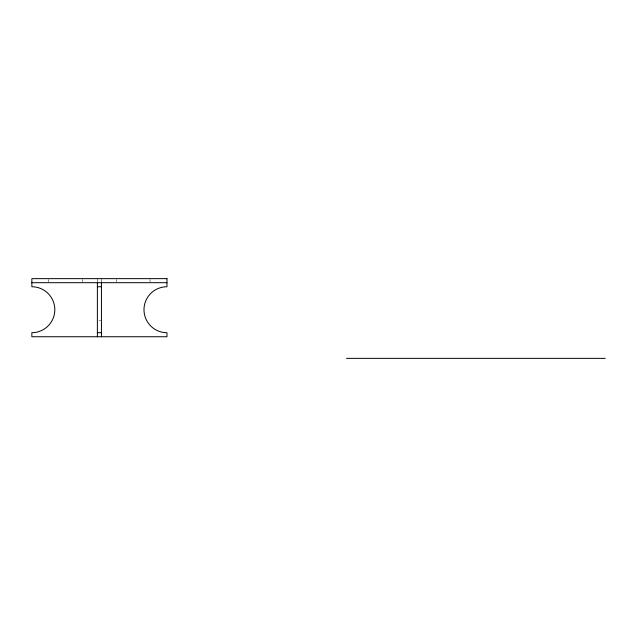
<?xml version="1.0" encoding="UTF-8"?>
<svg xmlns="http://www.w3.org/2000/svg" width="637" height="637" viewBox="0 0 637 637"><rect width="100%" height="100%" fill="white"/><g stroke="black" fill="none" stroke-linecap="round" stroke-linejoin="round"><path stroke-width="0.48" stroke-dasharray="3.19 2.39" d="M98.998 320.53L100.622 320.53M150.069 279.452L150.069 281.888M116.268 279.452L116.268 281.888M101.434 278.64L101.434 281.888M97.381 278.64L97.381 281.888M82.515 279.452L82.515 281.888M48.738 279.452L48.738 281.888"/><path stroke-width="0.96" d="M31.85 282.693L166.966 282.693M97.381 286.746L101.434 286.746M97.381 332.689L101.434 332.689M346.52 358.36L605.15 358.36M101.434 282.693L101.434 336.742M97.381 282.693L97.381 336.742M166.95 278.64L31.858 278.64L31.85 286.746A22.972 22.972 0 0 1 54.822 309.717A22.972 22.972 0 0 1 31.85 332.689L31.85 336.742L166.966 336.742L166.966 332.705A22.98 22.98 0 0 1 143.986 309.725A22.98 22.98 0 0 1 166.966 286.746L166.966 278.64"/></g></svg>
